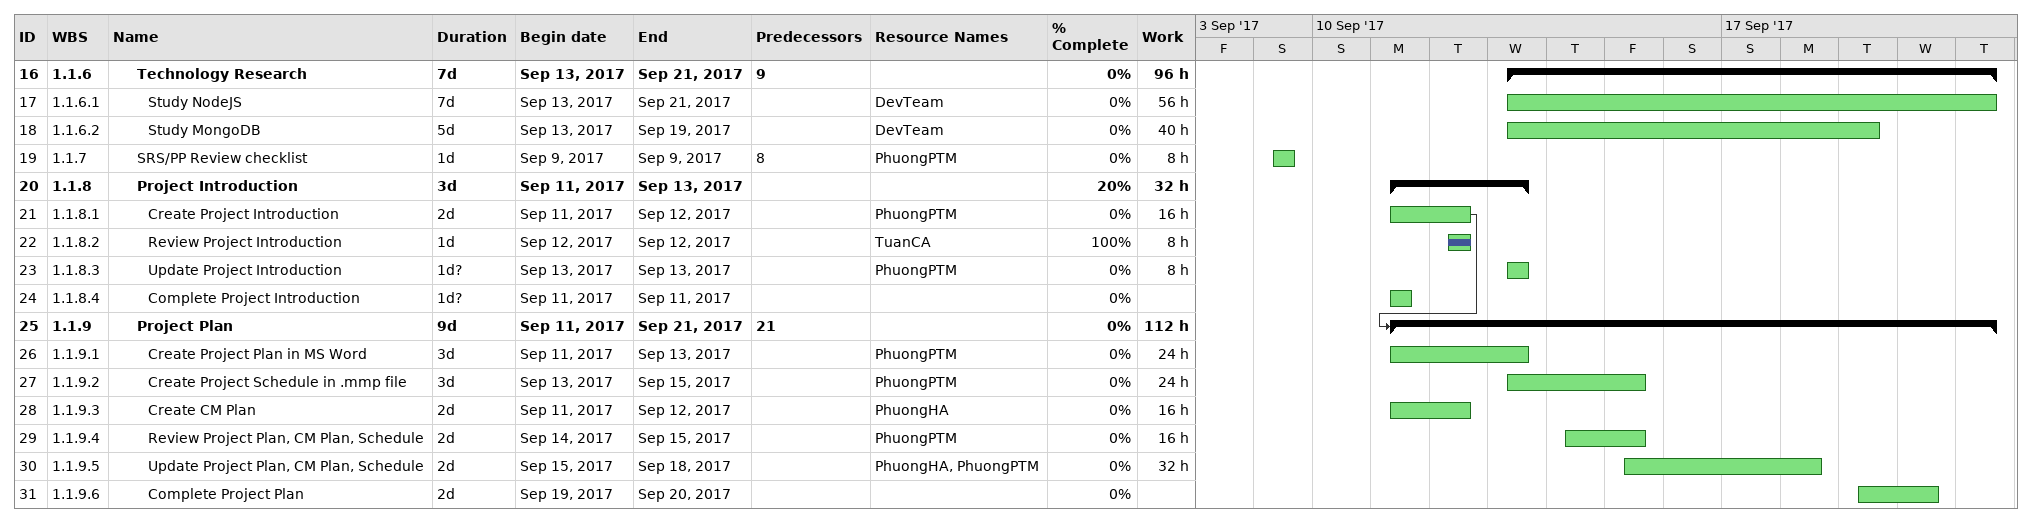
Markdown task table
| ID | WBS | Task | Duration | Start | Finish | Predecessors | Resources | % complete | Work (h) |
|---|---|---|---|---|---|---|---|---|---|
| 16 | 1.1.6 | **Technology Research** | 7d | 2017-09-13 | 2017-09-21 | 9 |  | 0 | 96 |
| 17 | 1.1.6.1 | Study NodeJS | 7d | 2017-09-13 | 2017-09-21 |  | DevTeam | 0 | 56 |
| 18 | 1.1.6.2 | Study MongoDB | 5d | 2017-09-13 | 2017-09-19 |  | DevTeam | 0 | 40 |
| 19 | 1.1.7 | SRS/PP Review checklist | 1d | 2017-09-09 | 2017-09-09 | 8 | PhuongPTM | 0 | 8 |
| 20 | 1.1.8 | **Project Introduction** | 3d | 2017-09-11 | 2017-09-13 |  |  | 20 | 32 |
| 21 | 1.1.8.1 | Create Project Introduction | 2d | 2017-09-11 | 2017-09-12 |  | PhuongPTM | 0 | 16 |
| 22 | 1.1.8.2 | Review Project Introduction | 1d | 2017-09-12 | 2017-09-12 |  | TuanCA | 100 | 8 |
| 23 | 1.1.8.3 | Update Project Introduction | 1d? | 2017-09-13 | 2017-09-13 |  | PhuongPTM | 0 | 8 |
| 24 | 1.1.8.4 | Complete Project Introduction | 1d? | 2017-09-11 | 2017-09-11 |  |  | 0 |  |
| 25 | 1.1.9 | **Project Plan** | 9d | 2017-09-11 | 2017-09-21 | 21 |  | 0 | 112 |
| 26 | 1.1.9.1 | Create Project Plan in MS Word | 3d | 2017-09-11 | 2017-09-13 |  | PhuongPTM | 0 | 24 |
| 27 | 1.1.9.2 | Create Project Schedule in .mmp file | 3d | 2017-09-13 | 2017-09-15 |  | PhuongPTM | 0 | 24 |
| 28 | 1.1.9.3 | Create CM Plan | 2d | 2017-09-11 | 2017-09-12 |  | PhuongHA | 0 | 16 |
| 29 | 1.1.9.4 | Review Project Plan, CM Plan, Schedule | 2d | 2017-09-14 | 2017-09-15 |  | PhuongPTM | 0 | 16 |
| 30 | 1.1.9.5 | Update Project Plan, CM Plan, Schedule | 2d | 2017-09-15 | 2017-09-18 |  | PhuongHA, PhuongPTM | 0 | 32 |
| 31 | 1.1.9.6 | Complete Project Plan | 2d | 2017-09-19 | 2017-09-20 |  |  | 0 |  |
